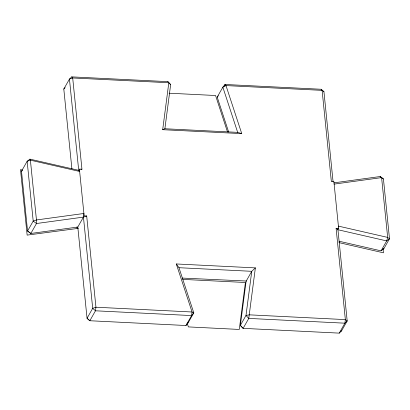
<?xml version="1.0" encoding="UTF-8"?>
<svg xmlns="http://www.w3.org/2000/svg" width="410" height="410" viewBox="0 0 410 410"><rect width="100%" height="100%" fill="white"/><g stroke="black" fill="none" stroke-linecap="round" stroke-linejoin="round"><path stroke-width="0.61" d="M255.368 267.889L251.76 271.312L246.113 281.25L240.352 325.402L243.125 328.354L248.773 318.416L255.368 267.889L176.3 263.963L178.975 267.704L193.792 312.876L188.149 322.813L185.945 325.514L89.831 320.738L87.048 318.273L92.696 308.335L83.445 217.105L83.906 213.477L36.454 219.965L33.205 221.082L27.557 231.02L30.837 233.464L77.797 227.043L83.445 217.105L86.694 215.988L95.945 307.218L95.479 310.8L89.831 320.738L87.048 318.273L77.797 227.043M338.173 227.929L337.942 229.743L347.193 320.974L341.545 330.911L339.239 333.125L243.125 328.354L240.352 325.402L245.995 315.464L251.76 271.312L178.975 267.704M228.662 132.061L217.203 97.124L222.845 87.186L225.049 84.486L225.992 85.587L241.751 133.614L162.688 129.693L168.812 82.743L167.869 81.646L71.755 76.875L69.449 79.089L63.801 89.026L71.899 168.853M162.688 129.693L164.881 128.75L170.647 84.598L167.869 81.646M29.95 159.147L30.391 160.172L36.454 219.965L36.48 223.527L30.837 233.464L27.557 231.02L21.494 171.226L27.142 161.289L29.95 159.147L78.7 170.319L79.781 169.95M224.106 86.146L225.049 84.486L321.163 89.262L323.946 91.727L333.069 181.691M185.945 325.514L191.593 315.577L193.792 312.876L192.059 311.995L95.945 307.218L92.696 308.335L95.479 310.8L191.593 315.577L192.059 311.995L176.3 263.963M339.085 241.234L381.044 250.853L386.686 240.916L387.66 237.405L381.597 177.612L380.162 176.536L333.832 182.87M381.044 250.853L383.852 248.711L389.5 238.774L383.437 178.98L380.162 176.536M339.239 333.125L344.887 323.188L347.193 320.974L345.353 319.605L249.239 314.834L245.995 315.464L248.773 318.416L344.887 323.188L345.353 319.605L336.103 228.375L338.645 228.503L333.904 181.717L331.357 181.589L322.106 90.359L321.163 89.262M217.203 97.124L218.304 95.776M63.801 89.026L65.185 87.699M21.494 171.226L22.432 170.514M187.098 323.346L188.149 322.813M246.62 281.034L182.265 278.082M80.867 169.576L81.949 169.202L72.698 77.972L71.755 76.875M382.771 249.085L383.852 248.711M340.464 331.285L341.545 330.911M83.445 217.105L36.48 223.527L33.205 221.082L27.142 161.289L30.391 160.172L79.648 171.462L78.7 170.319L69.449 79.089L72.698 77.972L168.812 82.743L170.647 84.598M334.145 184.1L381.597 177.612L383.437 178.98M78.366 228.349L27.142 235.114L20.5 169.617L22.35 170.037M169.115 93.203L215.558 95.51L227.524 131.989M164.881 128.75L237.667 132.363L241.751 133.614M81.949 169.202L79.407 169.079L84.147 215.865L86.694 215.988M182.839 279.389L245.411 282.49L239.281 329.44L188.38 326.908L187.185 323.264M338.404 226.115L387.66 237.405L389.5 238.774L386.686 240.916L337.942 229.743L336.103 228.375M338.998 242.623L383.437 252.806L383.053 248.993M323.946 91.727L322.106 90.359L225.992 85.587L222.845 87.186L237.667 132.363M76.962 227.022L77.09 228.283"/></g></svg>
